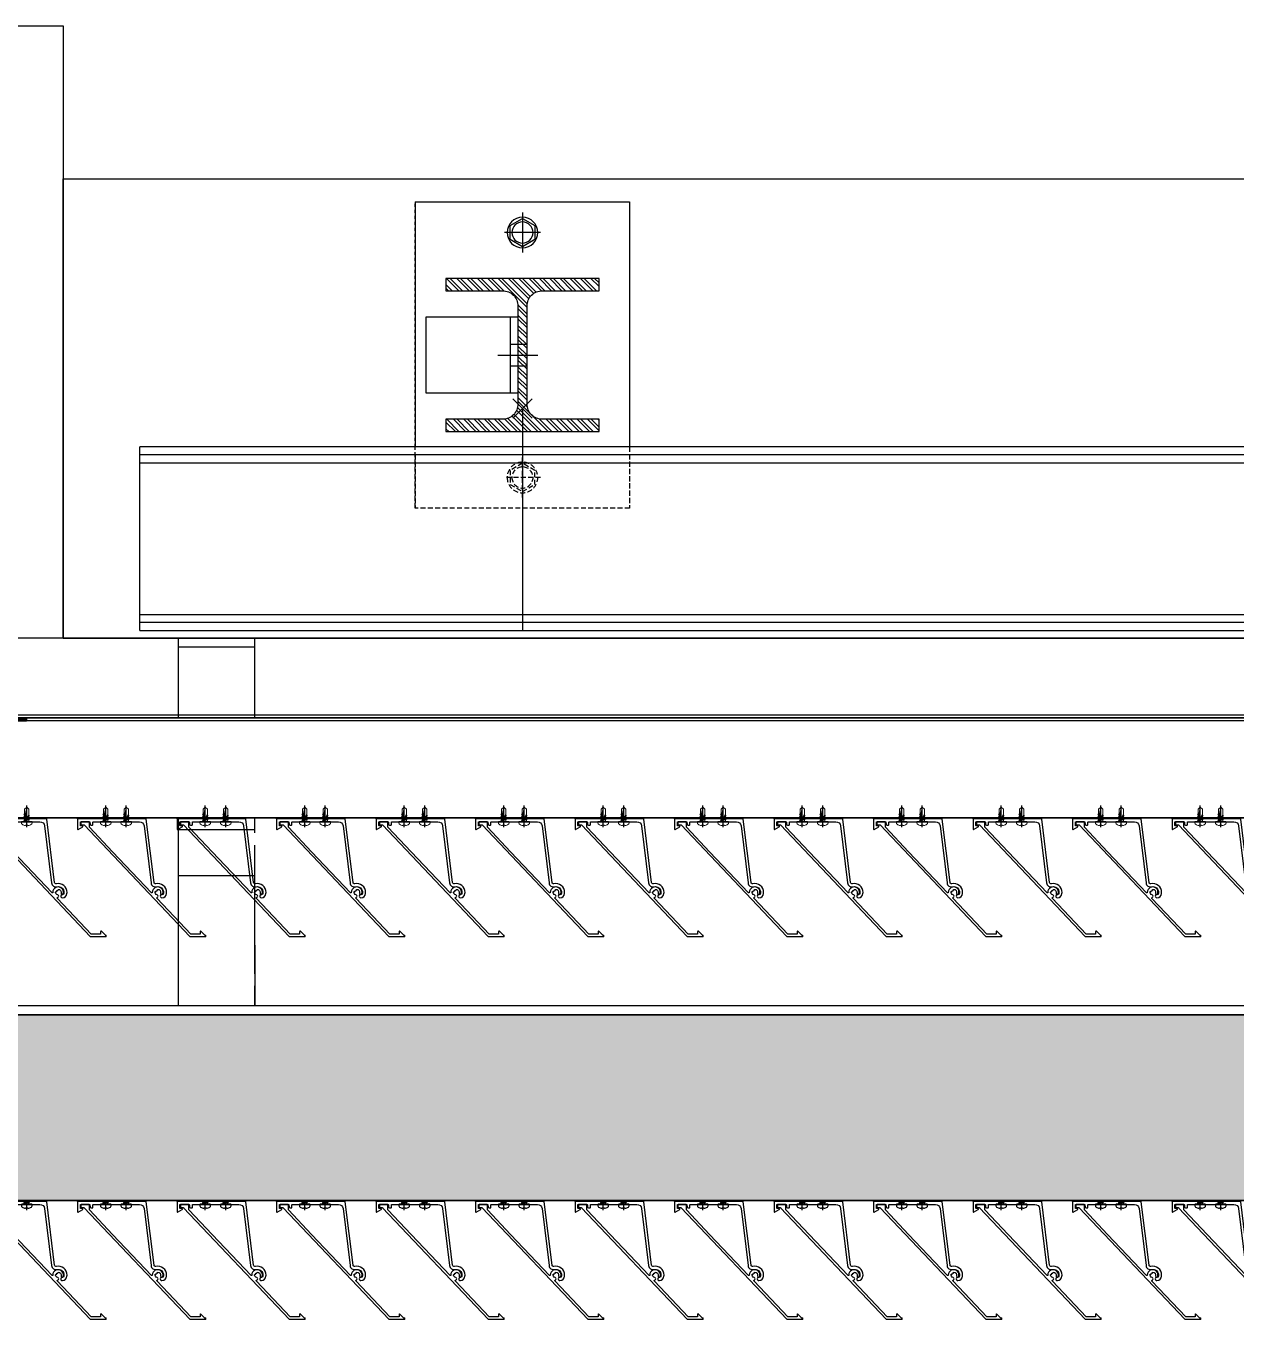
# Model space of a CAD drawing. Header units: millimetres. Extents: x 2519235 to 7246330, y 25937 to 201821.
# Drawn here: x 2729545 to 2730335, y 136217 to 137062 of the extents above; entities that cross this region are included whole.
import ezdxf
from ezdxf.xclip import XClip

# ---------------------------------------------------------------- set-up
doc = ezdxf.new("R2010")
doc.units = ezdxf.units.MM
doc.header["$XCLIPFRAME"] = 0
doc.set_wipeout_variables(frame=1)
for name, pattern in [('CENTER', [50.8, 31.75, -6.35, 6.35, -6.35]), ('DXK_LINE_DOT2', [3.9198, 1.9599, -1.9599]), ('HIDDEN2', [4.7625, 3.175, -1.5875])]:
    doc.linetypes.add(name, pattern=pattern)
for name, color, linetype in [('000 - EXISTING_CANOPY_MAIN_COLOR_1', 7, 'Continuous'), ('010 - ASPG_ACCESSORIES_MAIN_COLOR_1', 7, 'Continuous'), ('010 - ASPG_ACCESSORIES_MAIN_COLOR_251', 7, 'Continuous'), ('010 - ASPG_EXTR_DEF_SUB', 7, 'Continuous'), ('010 - ASPG_EXTR_MAIN_COLOR_2', 7, 'Continuous'), ('010 - ASPG_FLASHING_HATCH_', 7, 'Continuous'), ('010 - ASPG_FLASHING_MAIN_COLOR_2', 7, 'Continuous'), ('010 - ASPG_FLASHING_MAIN_COLOR_4', 7, 'Continuous'), ('010 - ASPG_FLASHING_WIPEOUT_', 7, 'Continuous'), ('010 - ASPG_FRAMING_CUT_COLOR_4', 7, 'Continuous'), ('010 - ASPG_FRAMING_HATCH_', 7, 'Continuous'), ('010 - ASPG_FRAMING_MAIN_COLOR_2', 7, 'Continuous'), ('010 - ASPG_FRAMING_SUB_COLOR_2', 7, 'Continuous'), ('010 - ASPG_FRAMING_WIPEOUT_', 7, 'Continuous'), ('_BOLT-M10', 7, 'Continuous'), ('_C-SC', 7, 'Continuous'), ('_Hatch', 7, 'Continuous'), ('_LOUVER-SB', 7, 'Continuous'), ('_RCW03', 7, 'Continuous'), ('BOLT & SCREW', 7, 'Continuous'), ('Center Line', 7, 'CENTER'), ('Xref-PLAN-106.940$0$_C400-250', 7, 'Continuous'), ('Xref-PLAN-106.940$0$_PP-Dim', 7, 'Continuous')]:
    doc.layers.add(name, color=color, linetype=linetype)
doc.layers.add('12-GRID', color=7, linetype='CENTER', lineweight=13)
doc.layers.add('SCREW', color=7, linetype='Continuous', lineweight=5)

# ---------------------------------------------------------------- blocks, each defined once
blk = doc.blocks.new('Xref-PLAN-106.940$0$_C400-250')
at = {"color": 7}
blk.add_lwpolyline([(125, 0), (125, -400), (-125, -400), (-125, 0)], close=True, dxfattribs=at)
at = {"layer": 'Defpoints', "color": 7}
for p, q in [((0, -144.1), (0, -255.9)), ((-55.9, -200), (55.9, -200))]:
    blk.add_line(p, q, dxfattribs=at)
blk = doc.blocks.new('Xref-PLAN-106.940')
at = {"layer": 'Xref-PLAN-106.940$0$_PP-Dim', "color": 7}
for p, q in [((130644.18, 10358.4), (136394.18, 10358.4)), ((130644.18, 10058.4), (136394.18, 10058.4))]:
    blk.add_line(p, q, dxfattribs=at)
at = {"layer": 'Xref-PLAN-106.940$0$_C400-250', "color": 7}
blk.add_blockref('Xref-PLAN-106.940$0$_C400-250', (130519.18, 10458.4), dxfattribs=at)
blk = doc.blocks.new('_C-SC')
at = {"layer": '_Hatch'}
h = blk.add_hatch(dxfattribs=at)
h.set_pattern_fill('STEEL', scale=1.5)
h.set_pattern_definition([(45, (-1941.0177, -2436.031), (-3.367596, 3.367596), []), (45, (-1941.0177, -2433.6497), (-3.367596, 3.367596), [])])
h.paths.add_polyline_path([(3, 67), (3, 3, 0.414214), (13, -7), (50, -7), (50, -15), (-50, -15), (-50, -7), (-13, -7, 0.414214), (-3, 3), (-3, 67, 0.414214), (-13, 77), (-50, 77), (-50, 85), (50, 85), (50, 77), (13, 77, 0.414214)])
at = {"color": 7, "linetype": 'Continuous'}
for p, q in [((70, 135), (-70, 135)), ((-70, 135), (-70, -25)), ((70, 135), (70, -25))]:
    blk.add_line(p, q, dxfattribs=at)
at = {"color": 7, "linetype": 'DXK_LINE_DOT2'}
for p, q in [((-70, 135), (-70, -25)), ((70, 135), (-70, 135)), ((70, -25), (70, 135))]:
    blk.add_line(p, q, dxfattribs=at)
at = {"color": 7, "linetype": 'HIDDEN2'}
for p, q in [((-70, -25), (-70, -65)), ((70, -65), (70, -25)), ((-70, -30.08), (-70, -65)), ((70, -30.08), (70, -65)), ((-70, -65), (70, -65)), ((-70, -65), (70, -65))]:
    blk.add_line(p, q, dxfattribs=at)
at = {"color": 7}
blk.add_lwpolyline([(-50, 85), (50, 85), (50, 77), (13, 77, 0.414214), (3, 67), (3, 3, 0.414214), (13, -7), (50, -7), (50, -15), (-50, -15), (-50, -7), (-13, -7, 0.414214), (-3, 3), (-3, 67, 0.414214), (-13, 77), (-50, 77)], format="xyb", close=True, dxfattribs=at)
for points in [[(63, 60), (3, 60), (3, 10), (63, 10)], [(63, 60), (8, 60), (8, 10), (63, 10)]]:
    blk.add_lwpolyline(points, close=True, dxfattribs=at)
at = {"layer": '_BOLT-M10', "color": 7}
for p, q in [((0, 128.05), (0, 101.95)), ((-11.69, 115), (11.69, 115)), ((16, 35), (-10, 35)), ((3, 42), (-3, 42)), ((8, 42), (3, 42)), ((3, 28), (-3, 28)), ((8, 28), (3, 28))]:
    blk.add_line(p, q, dxfattribs=at)
blk.add_lwpolyline([(-8, 110.38), (0, 105.76), (8, 110.38), (8, 119.62), (0, 124.24), (-8, 119.62)], close=True, dxfattribs=at)
for radius in [10, 6.93]:
    blk.add_circle((0, 115), radius, dxfattribs=at)
at = {"layer": 'Defpoints', "color": 7}
for p, q in [((6.35, -6.35), (-6.35, 6.35)), ((-6.35, -6.35), (6.35, 6.35))]:
    blk.add_line(p, q, dxfattribs=at)
at = {"layer": 'Defpoints', "color": 7, "linetype": 'HIDDEN2'}
for p, q in [((0, -58.05), (0, -31.95)), ((-11.69, -45), (11.69, -45))]:
    blk.add_line(p, q, dxfattribs=at)
blk.add_lwpolyline([(-8, -40.38), (0, -35.76), (8, -40.38), (8, -49.62), (0, -54.24), (-8, -49.62)], close=True, dxfattribs=at)
for radius in [10, 6.93]:
    blk.add_circle((0, -45), radius, dxfattribs=at)
blk = doc.blocks.new('*U416')
at = {"color": 7}
for p, q in [((5400, -25), (-250, -25)), ((-250, -144.93), (-250, -25)), ((-250, -30.08), (5400, -30.08)), ((-250, -35.39), (5400, -35.39)), ((-250, -134.54), (5400, -134.54)), ((-250, -139.62), (5400, -139.62)), ((-250, -144.93), (5400, -144.93))]:
    blk.add_line(p, q, dxfattribs=at)
at = {"layer": 'Defpoints', "color": 7}
for p, q in [((6.35, -6.35), (-6.35, 6.35)), ((-6.35, -6.35), (6.35, 6.35)), ((0, 0), (0, -144.93))]:
    blk.add_line(p, q, dxfattribs=at)
blk = doc.blocks.new('A$C53fc0519')
at = {"layer": '000 - EXISTING_CANOPY_MAIN_COLOR_1', "color": 7}
for p, q in [((13400, -13147.86), (13450, -13147.86)), ((13400, -13147.86), (13400, -13475)), ((13400, -13153.39), (13450, -13153.39)), ((13450, -13275), (13450, -13147.86)), ((13400, -13272.86), (13450, -13272.86)), ((13450, -13367), (13450, -13283)), ((13400, -13302.86), (13450, -13302.86)), ((13400, -13347.14), (13400, -13400)), ((13450, -13348.31), (13450, -13400)), ((13450, -13475), (13450, -13375)), ((13267.24, -13400), (13339.87, -13400)), ((13342.24, -13400), (13414.87, -13400)), ((13417.24, -13400), (13489.87, -13400)), ((13492.24, -13400), (13564.87, -13400)), ((13567.24, -13400), (13639.87, -13400)), ((13642.24, -13400), (13714.87, -13400)), ((13717.24, -13400), (13789.87, -13400)), ((13792.24, -13400), (13864.87, -13400)), ((13867.24, -13400), (13939.87, -13400)), ((13942.24, -13400), (14014.87, -13400)), ((14017.24, -13400), (14089.87, -13400)), ((13250, -13475), (14650, -13475))]:
    blk.add_line(p, q, dxfattribs=at)
blk = doc.blocks.new('A$C6d15e31b')
at = {"layer": '_RCW03', "color": 7}
blk.add_lwpolyline([(-4975.16, -12900), (774.84, -12900), (774.84, -13200), (-4975.16, -13200)], close=True, dxfattribs=at)
at = {"color": 7}
blk.add_blockref('Xref-PLAN-106.940', (-135619.34, -23258.4), dxfattribs=at)
at = {"layer": '000 - EXISTING_CANOPY_MAIN_COLOR_1', "color": 7}
blk.add_blockref('A$C53fc0519', (-18300, -52.14), dxfattribs=at)
at = {"layer": '_C-SC', "color": 7, "xscale": -1}
blk.add_blockref('_C-SC', (-4675.16, -13050), dxfattribs=at)
at = {"layer": '_LOUVER-SB', "color": 7}
blk.add_blockref('*U416', (-4675.16, -13050), dxfattribs=at)
blk = doc.blocks.new('*U2952')
at = {"layer": '12-GRID', "color": 7, "linetype": 'CENTER'}
for p, q in [((0, -6.2), (0, 2.2)), ((-4.2, -2), (4.2, -2))]:
    blk.add_line(p, q, dxfattribs=at)
at = {"layer": 'BOLT & SCREW', "color": 7}
for p, q in [((-0.55, -1.77), (-1.77, -1.56)), ((-0.55, -2.23), (-1.77, -2.44)), ((-0.46, -1.77), (-0.88, -1.56)), ((-0.46, -2.23), (-0.88, -2.44)), ((-0.23, -1.45), (-0.44, -0.23)), ((-0.23, -1.54), (-0.44, -1.12)), ((-0.23, -2.46), (-0.44, -2.88)), ((-0.23, -2.55), (-0.44, -3.77)), ((0.23, -1.45), (0.44, -0.23)), ((0.23, -1.54), (0.44, -1.12)), ((0.44, -2.88), (0.23, -2.46)), ((0.23, -2.55), (0.44, -3.77)), ((0.46, -1.77), (0.88, -1.56)), ((0.46, -2.23), (0.88, -2.44)), ((0.55, -1.77), (1.77, -1.56)), ((0.55, -2.23), (1.77, -2.44))]:
    blk.add_line(p, q, dxfattribs=at)
for points in [[(-1.77, -1.56), (-0.88, -1.56, 0.414214), (-0.44, -1.12), (-0.44, -0.23), (0.44, -0.23), (0.44, -1.12, 0.414214), (0.88, -1.56), (1.77, -1.56), (1.77, -2.44), (0.88, -2.44, 0.414214), (0.44, -2.88), (0.44, -3.77), (-0.44, -3.77), (-0.44, -2.88, 0.414214), (-0.88, -2.44), (-1.77, -2.44)], [(0.23, -2.46, -0.414214), (0.46, -2.23), (0.55, -2.23), (0.55, -1.77), (0.46, -1.77, -0.414214), (0.23, -1.54), (0.23, -1.45), (-0.23, -1.45), (-0.23, -1.54, -0.414214), (-0.46, -1.77), (-0.55, -1.77), (-0.55, -2.23), (-0.46, -2.23, -0.414214), (-0.23, -2.46), (-0.23, -2.55), (0.23, -2.55)]]:
    blk.add_lwpolyline(points, format="xyb", close=True, dxfattribs=at)
blk.add_circle((0, -2), 3.5, dxfattribs=at)
blk = doc.blocks.new('000_ASPG_TYP_FILES_20260218-010703_FRAME_EXTR_')
at = {"layer": '010 - ASPG_FRAMING_HATCH_'}
h = blk.add_hatch(dxfattribs=at)
h.set_pattern_fill('ANSI32', scale=0.1, angle=180)
edge = h.paths.add_edge_path()
edge.add_line((2, 16), (2, 2))
edge.add_line((2, 2), (39.7, 2))
edge.add_arc((39.7, 1.7), 0.3, 0, 90, ccw=False)
edge.add_line((40, 1.7), (40, 0.3))
edge.add_arc((39.7, 0.3), 0.3, -90, 0, ccw=False)
edge.add_line((39.7, 0), (0.3, 0))
edge.add_arc((0.3, 0.3), 0.3, 180, 270, ccw=False)
edge.add_line((0, 0.3), (0, 17.7))
edge.add_arc((0.3, 17.7), 0.3, 90, 180, ccw=False)
edge.add_line((0.3, 18), (22.56, 18))
edge.add_arc((22.56, 18.5), 0.5, 270, 380.20955)
edge.add_arc((26.17, 19.83), 3.35, 182.06379, 200.20955, ccw=False)
edge.add_arc((23.58, 19.74), 0.76, 2.06379, 182.06379, ccw=False)
edge.add_arc((26.17, 19.83), 1.83, 182.06379, 447.93621)
edge.add_arc((26.26, 22.42), 0.76, 87.93621, 267.93621, ccw=False)
edge.add_arc((26.17, 19.83), 3.35, 69.79045, 87.93621, ccw=False)
edge.add_arc((27.5, 23.44), 0.5, 249.79045, 360)
edge.add_line((28, 23.44), (28, 26.68))
edge.add_line((28, 26.68), (28.5, 27.18))
edge.add_line((28.5, 27.18), (28, 27.68))
edge.add_line((28, 27.68), (28, 38.62))
edge.add_line((28, 38.62), (28.5, 39.12))
edge.add_line((28.5, 39.12), (28, 39.62))
edge.add_line((28, 39.62), (28, 42.86))
edge.add_arc((27.5, 42.86), 0.5, 0, 110.20955)
edge.add_arc((26.17, 46.47), 3.35, 272.06379, 290.20955, ccw=False)
edge.add_arc((26.26, 43.88), 0.76, 92.06379, 272.06379, ccw=False)
edge.add_arc((26.17, 46.47), 1.83, 272.06379, 537.93621)
edge.add_arc((23.58, 46.56), 0.76, 177.93621, 357.93621, ccw=False)
edge.add_arc((26.17, 46.47), 3.35, 159.79045, 177.93621, ccw=False)
edge.add_arc((22.56, 47.8), 0.5, 339.79045, 450)
edge.add_line((22.56, 48.3), (0.3, 48.3))
edge.add_arc((0.3, 48.6), 0.3, 180, 270, ccw=False)
edge.add_line((0, 48.6), (0, 60))
edge.add_arc((0.3, 60), 0.3, 90, 180, ccw=False)
edge.add_line((0.3, 60.3), (5, 60.3))
edge.add_line((5, 60.3), (5, 65))
edge.add_arc((5.3, 65), 0.3, 90, 180, ccw=False)
edge.add_line((5.3, 65.3), (30, 65.3))
edge.add_line((30, 65.3), (30, 63.6))
edge.add_arc((29.7, 63.6), 0.3, -90, 0, ccw=False)
edge.add_line((29.7, 63.3), (7.3, 63.3))
edge.add_arc((7.3, 63), 0.3, 90, 180)
edge.add_line((7, 63), (7, 58.3))
edge.add_line((7, 58.3), (2.3, 58.3))
edge.add_arc((2.3, 58), 0.3, 90, 180)
edge.add_line((2, 58), (2, 50.6))
edge.add_arc((2.3, 50.6), 0.3, 180, 270)
edge.add_line((2.3, 50.3), (29.7, 50.3))
edge.add_arc((29.7, 50), 0.3, 0, 90, ccw=False)
edge.add_line((30, 50), (30, 26.68))
edge.add_line((30, 26.68), (30, 16.3))
edge.add_arc((29.7, 16.3), 0.3, -90, 0, ccw=False)
edge.add_line((29.7, 16), (2, 16))
at = {"layer": '010 - ASPG_FRAMING_CUT_COLOR_4', "color": 7}
blk.add_lwpolyline([(2, 16), (2, 2), (39.7, 2, -0.414214), (40, 1.7), (40, 0.3, -0.414214), (39.7, 0), (0.3, 0, -0.414214), (0, 0.3), (0, 17.7, -0.414214), (0.3, 18), (22.56, 18, 0.52173), (23.03, 18.67, -0.079342), (22.82, 19.71, -1), (24.34, 19.76, 2.296346), (26.24, 21.66, -1), (26.29, 23.18, -0.079342), (27.33, 22.97, 0.52173), (28, 23.44), (28, 26.68), (28.5, 27.18), (28, 27.68), (28, 38.62), (28.5, 39.12), (28, 39.62), (28, 42.86, 0.52173), (27.33, 43.33, -0.079342), (26.29, 43.12, -1), (26.24, 44.64, 2.296346), (24.34, 46.54, -1), (22.82, 46.59, -0.079342), (23.03, 47.63, 0.52173), (22.56, 48.3), (0.3, 48.3, -0.414214), (0, 48.6), (0, 60, -0.414214), (0.3, 60.3), (5, 60.3), (5, 65, -0.414214), (5.3, 65.3), (30, 65.3), (30, 63.6, -0.414214), (29.7, 63.3), (7.3, 63.3, 0.414214), (7, 63), (7, 58.3), (2.3, 58.3, 0.414214), (2, 58), (2, 50.6, 0.414214), (2.3, 50.3), (29.7, 50.3, -0.414214), (30, 50), (30, 26.68), (30, 16.3, -0.414214), (29.7, 16)], format="xyb", close=True, dxfattribs=at)
at = {"color": 7}
for p in [(26.17, 48.47), (26.17, 21.83)]:
    blk.add_blockref('*U2952', p, dxfattribs=at)
blk = doc.blocks.new('PZG35-9D5')
at = {"layer": 'Center Line', "color": 7}
blk.add_line((0, 3.73), (0, -10.53), dxfattribs=at)
at = {"layer": 'SCREW', "color": 7}
for p, q in [((-1.4, 0), (-1.4, -1.09)), ((1.4, 0), (1.4, -0.59)), ((-1.85, -1.4), (1.85, -0.9)), ((-1.85, -1.4), (-1.4, -1.09)), ((-1.85, -1.4), (-1.4, -1.71)), ((-1.85, -2.7), (1.85, -2.2)), ((-1.85, -2.7), (-1.4, -2.39)), ((-1.85, -2.7), (-1.4, -3.01)), ((-1.85, -4), (-1.4, -3.69)), ((-1.85, -4), (-0.99, -3.88)), ((-1.85, -4), (-1.4, -4.31)), ((-1.4, -1.09), (1.4, -0.59)), ((-1.4, -1.71), (1.4, -1.21)), ((-1.4, -1.71), (-1.4, -2.39)), ((-1.4, -2.39), (1.4, -1.89)), ((-1.4, -3.01), (1.4, -2.51)), ((-1.4, -3.01), (-1.4, -3.69)), ((-1.4, -3.69), (-0.84, -3.59)), ((-1.4, -4.31), (-1.18, -4.27)), ((-1.4, -4.31), (-1.4, -8.1)), ((0, -9.5), (-1.4, -8.1)), ((0, -9.5), (1.4, -8.1)), ((0.56, -3.34), (1.4, -3.19)), ((0.71, -3.65), (1.85, -3.5)), ((0.71, -3.93), (1.4, -3.81)), ((0.71, -4.61), (1.4, -4.49)), ((0.71, -4.95), (1.85, -4.8)), ((0.71, -5.23), (1.4, -5.11)), ((1.85, -0.9), (1.4, -0.59)), ((1.85, -0.9), (1.4, -1.21)), ((1.4, -1.21), (1.4, -1.89)), ((1.85, -2.2), (1.4, -1.89)), ((1.85, -2.2), (1.4, -2.51)), ((1.4, -2.51), (1.4, -3.19)), ((1.85, -3.5), (1.4, -3.19)), ((1.85, -3.5), (1.4, -3.81)), ((1.4, -3.81), (1.4, -4.49)), ((1.85, -4.8), (1.4, -4.49)), ((1.85, -4.8), (1.4, -5.11)), ((1.4, -5.11), (1.4, -8.1))]:
    blk.add_line(p, q, dxfattribs=at)
blk.add_lwpolyline([(0, -9.5), (0.71, -5.23), (0.71, -3.6, 0.417657), (0.41, -3.3, 0.108102), (-0.84, -3.59), (-1.4, -4.7)], format="xyb", dxfattribs=at)
blk = doc.blocks.new('*U2951')
at = {"layer": 'SCREW', "color": 7}
blk.add_lwpolyline([(3.03, 1.78, 0.09906), (0.8, 2.55), (0.8, 2.27), (-0.8, 2.27), (-0.8, 2.55, 0.09906), (-3.03, 1.78, 0.266588), (-3.5, 0.96), (-3.5, 0.2, 0.414214), (-3.3, 0), (3.3, 0, 0.414214), (3.5, 0.2), (3.5, 0.96, 0.266588)], format="xyb", close=True, dxfattribs=at)
blk.add_blockref('PZG35-9D5', (0, 0), dxfattribs=at)
blk = doc.blocks.new('*U2950')
at = {"color": 7}
blk.add_point((0, 0), dxfattribs=at)
at = {"layer": '010 - ASPG_ACCESSORIES_MAIN_COLOR_1', "color": 7}
blk.add_lwpolyline([(-39.7, -0.6, 0.414214), (-40, -0.9), (-40, -7.37, 0.57735), (-39.65, -7.57), (-36.64, -5.83, 0.767327), (-36.79, -5.3), (-37.9, -5.3, -0.414214), (-38.2, -5), (-38.2, -2.8, -0.414214), (-38, -2.6), (-32.18, -2.6, -0.388879), (-31.98, -2.78), (-31.85, -4.34, 0.388879), (-31.35, -4.8), (-30.3, -4.8, 0.414214), (-30, -4.5), (-30, -2.9, -0.414214), (-29.7, -2.6), (0.41, -2.6, -0.378969), (3.39, -5.24), (7.95, -42.52, 0.446593), (11.62, -45.08, -0.489802), (16.08, -48.68), (16.06, -49.36, -0.18248), (15.8, -50.02, -0.267949), (15.33, -50.17, 1.122115), (15.1, -52.34, 0.405004), (18.06, -49.4), (18.08, -48.72, 0.489805), (11.16, -43.13, -0.446597), (9.94, -42.28), (4.87, -0.85, 0.364176), (4.57, -0.6)], format="xyb", close=True, dxfattribs=at)
at = {"layer": '010 - ASPG_EXTR_DEF_SUB', "color": 7}
for p in [(-40, -0.5), (43.44, -76.9), (43.44, -77.5)]:
    blk.add_point(p, dxfattribs=at)
at = {"layer": '010 - ASPG_EXTR_MAIN_COLOR_2', "color": 7}
blk.add_lwpolyline([(11.37, -48.15), (11.47, -47.44), (12.18, -47.56), (12.29, -46.79, -0.535538), (14.19, -49.17, 0.991572), (15.66, -49.58, 1.157025), (8.79, -48.77, -0.688558), (8.27, -48.99), (-17.14, -22.17), (-32.34, -6.13), (-32.34, -2.9, 0.414312), (-32.64, -2.6), (-37.54, -2.6, 0.414116), (-37.84, -2.9), (-37.84, -4.3, 0.414214), (-37.54, -4.6), (-35.99, -4.6, -0.205895), (-35.77, -4.69), (33.23, -77.5), (43.14, -77.5, 0.668179), (43.36, -76.99), (40.52, -74.15, 0.668179), (40.01, -74.36), (40.01, -76), (33.87, -76), (11.86, -52.78, -0.558354), (12.08, -51.95, 0.766275), (12.04, -50.39, -0.438583), (10.71, -48.05)], format="xyb", close=True, dxfattribs=at)
at = {"layer": 'SCREW', "color": 7, "rotation": 180}
for p in [(-21.65, -2.5), (-8.24, -2.5)]:
    blk.add_blockref('*U2951', p, dxfattribs=at)
blk = doc.blocks.new('*U1112')
at = {"color": 7}
blk.add_wipeout([(1440, 4), (60, 4), (60, 69.3), (1440, 69.3)], dxfattribs=at).dxf.layer = '010 - ASPG_FRAMING_WIPEOUT_'
at = {"layer": '010 - ASPG_FRAMING_MAIN_COLOR_2', "color": 7}
blk.add_lwpolyline([(1410, 69.3), (90, 69.3), (90, 6), (1410, 6)], close=True, dxfattribs=at)
at = {"layer": '010 - ASPG_FRAMING_SUB_COLOR_2', "color": 7}
for points in [[(1440, 4), (60, 4), (60, 69.3), (1440, 69.3)], [(60, 2), (60, 4), (1440, 4), (1440, 2)]]:
    blk.add_lwpolyline(points, close=True, dxfattribs=at)
at = {"color": 7, "rotation": 180}
for p in [(611.77, 69.3), (676.77, 69.3), (741.77, 69.3), (806.77, 69.3), (871.77, 69.3), (936.77, 69.3), (1001.77, 69.3), (1066.77, 69.3), (1131.77, 69.3), (1196.77, 69.3), (1261.77, 69.3), (1326.77, 69.3), (1391.77, 69.3)]:
    blk.add_blockref('*U2950', p, dxfattribs=at)
at = {"color": 7, "xscale": -1}
blk.add_blockref('000_ASPG_TYP_FILES_20260218-010703_FRAME_EXTR_', (1440, 4), dxfattribs=at)
blk = doc.blocks.new('W-1-PP17-ENT1_REV02_20260416-153151_PP17_ENT1_ASPG_MAIN_UPPL')
at = {"color": 7, "rotation": 179.9999999999999}
blk.add_blockref('*U1112', (-3599, -13248), dxfattribs=at)
blk = doc.blocks.new('*U3458')
at = {"layer": '010 - ASPG_ACCESSORIES_MAIN_COLOR_251', "color": 7, "linetype": 'CENTER'}
for p, q in [((0, -6.2), (0, 2.2)), ((-4.2, -2), (4.2, -2))]:
    blk.add_line(p, q, dxfattribs=at)
at = {"layer": '010 - ASPG_ACCESSORIES_MAIN_COLOR_251', "color": 7}
for p, q in [((-0.55, -1.77), (-1.77, -1.56)), ((-0.55, -2.23), (-1.77, -2.44)), ((-0.46, -1.77), (-0.88, -1.56)), ((-0.46, -2.23), (-0.88, -2.44)), ((-0.23, -1.45), (-0.44, -0.23)), ((-0.23, -1.54), (-0.44, -1.12)), ((-0.23, -2.46), (-0.44, -2.88)), ((-0.23, -2.55), (-0.44, -3.77)), ((0.23, -1.45), (0.44, -0.23)), ((0.23, -1.54), (0.44, -1.12)), ((0.44, -2.88), (0.23, -2.46)), ((0.23, -2.55), (0.44, -3.77)), ((0.46, -1.77), (0.88, -1.56)), ((0.46, -2.23), (0.88, -2.44)), ((0.55, -1.77), (1.77, -1.56)), ((0.55, -2.23), (1.77, -2.44))]:
    blk.add_line(p, q, dxfattribs=at)
for points in [[(-1.77, -1.56), (-0.88, -1.56, 0.414214), (-0.44, -1.12), (-0.44, -0.23), (0.44, -0.23), (0.44, -1.12, 0.414214), (0.88, -1.56), (1.77, -1.56), (1.77, -2.44), (0.88, -2.44, 0.414214), (0.44, -2.88), (0.44, -3.77), (-0.44, -3.77), (-0.44, -2.88, 0.414214), (-0.88, -2.44), (-1.77, -2.44)], [(0.23, -2.46, -0.414214), (0.46, -2.23), (0.55, -2.23), (0.55, -1.77), (0.46, -1.77, -0.414214), (0.23, -1.54), (0.23, -1.45), (-0.23, -1.45), (-0.23, -1.54, -0.414214), (-0.46, -1.77), (-0.55, -1.77), (-0.55, -2.23), (-0.46, -2.23, -0.414214), (-0.23, -2.46), (-0.23, -2.55), (0.23, -2.55)]]:
    blk.add_lwpolyline(points, format="xyb", close=True, dxfattribs=at)
blk.add_circle((0, -2), 3.5, dxfattribs=at)
blk = doc.blocks.new('000_ASPG_TYP_FILES_20260218-010703_FRAME_EXTR_SUB')
at = {"layer": '010 - ASPG_ACCESSORIES_MAIN_COLOR_251'}
h = blk.add_hatch(dxfattribs=at)
h.set_pattern_fill('ANSI32', scale=0.1, angle=180)
edge = h.paths.add_edge_path()
edge.add_line((2, 16), (2, 2))
edge.add_line((2, 2), (39.7, 2))
edge.add_arc((39.7, 1.7), 0.3, 0, 90, ccw=False)
edge.add_line((40, 1.7), (40, 0.3))
edge.add_arc((39.7, 0.3), 0.3, -90, 0, ccw=False)
edge.add_line((39.7, 0), (0.3, 0))
edge.add_arc((0.3, 0.3), 0.3, 180, 270, ccw=False)
edge.add_line((0, 0.3), (0, 17.7))
edge.add_arc((0.3, 17.7), 0.3, 90, 180, ccw=False)
edge.add_line((0.3, 18), (22.56, 18))
edge.add_arc((22.56, 18.5), 0.5, 270, 380.20955)
edge.add_arc((26.17, 19.83), 3.35, 182.06379, 200.20955, ccw=False)
edge.add_arc((23.58, 19.74), 0.76, 2.06379, 182.06379, ccw=False)
edge.add_arc((26.17, 19.83), 1.83, 182.06379, 447.93621)
edge.add_arc((26.26, 22.42), 0.76, 87.93621, 267.93621, ccw=False)
edge.add_arc((26.17, 19.83), 3.35, 69.79045, 87.93621, ccw=False)
edge.add_arc((27.5, 23.44), 0.5, 249.79045, 360)
edge.add_line((28, 23.44), (28, 26.68))
edge.add_line((28, 26.68), (28.5, 27.18))
edge.add_line((28.5, 27.18), (28, 27.68))
edge.add_line((28, 27.68), (28, 38.62))
edge.add_line((28, 38.62), (28.5, 39.12))
edge.add_line((28.5, 39.12), (28, 39.62))
edge.add_line((28, 39.62), (28, 42.86))
edge.add_arc((27.5, 42.86), 0.5, 0, 110.20955)
edge.add_arc((26.17, 46.47), 3.35, 272.06379, 290.20955, ccw=False)
edge.add_arc((26.26, 43.88), 0.76, 92.06379, 272.06379, ccw=False)
edge.add_arc((26.17, 46.47), 1.83, 272.06379, 537.93621)
edge.add_arc((23.58, 46.56), 0.76, 177.93621, 357.93621, ccw=False)
edge.add_arc((26.17, 46.47), 3.35, 159.79045, 177.93621, ccw=False)
edge.add_arc((22.56, 47.8), 0.5, 339.79045, 450)
edge.add_line((22.56, 48.3), (0.3, 48.3))
edge.add_arc((0.3, 48.6), 0.3, 180, 270, ccw=False)
edge.add_line((0, 48.6), (0, 60))
edge.add_arc((0.3, 60), 0.3, 90, 180, ccw=False)
edge.add_line((0.3, 60.3), (5, 60.3))
edge.add_line((5, 60.3), (5, 65))
edge.add_arc((5.3, 65), 0.3, 90, 180, ccw=False)
edge.add_line((5.3, 65.3), (30, 65.3))
edge.add_line((30, 65.3), (30, 63.6))
edge.add_arc((29.7, 63.6), 0.3, -90, 0, ccw=False)
edge.add_line((29.7, 63.3), (7.3, 63.3))
edge.add_arc((7.3, 63), 0.3, 90, 180)
edge.add_line((7, 63), (7, 58.3))
edge.add_line((7, 58.3), (2.3, 58.3))
edge.add_arc((2.3, 58), 0.3, 90, 180)
edge.add_line((2, 58), (2, 50.6))
edge.add_arc((2.3, 50.6), 0.3, 180, 270)
edge.add_line((2.3, 50.3), (29.7, 50.3))
edge.add_arc((29.7, 50), 0.3, 0, 90, ccw=False)
edge.add_line((30, 50), (30, 26.68))
edge.add_line((30, 26.68), (30, 16.3))
edge.add_arc((29.7, 16.3), 0.3, -90, 0, ccw=False)
edge.add_line((29.7, 16), (2, 16))
at = {"layer": '010 - ASPG_ACCESSORIES_MAIN_COLOR_251', "color": 7}
blk.add_lwpolyline([(2, 16), (2, 2), (39.7, 2, -0.414214), (40, 1.7), (40, 0.3, -0.414214), (39.7, 0), (0.3, 0, -0.414214), (0, 0.3), (0, 17.7, -0.414214), (0.3, 18), (22.56, 18, 0.52173), (23.03, 18.67, -0.079342), (22.82, 19.71, -1), (24.34, 19.76, 2.296346), (26.24, 21.66, -1), (26.29, 23.18, -0.079342), (27.33, 22.97, 0.52173), (28, 23.44), (28, 26.68), (28.5, 27.18), (28, 27.68), (28, 38.62), (28.5, 39.12), (28, 39.62), (28, 42.86, 0.52173), (27.33, 43.33, -0.079342), (26.29, 43.12, -1), (26.24, 44.64, 2.296346), (24.34, 46.54, -1), (22.82, 46.59, -0.079342), (23.03, 47.63, 0.52173), (22.56, 48.3), (0.3, 48.3, -0.414214), (0, 48.6), (0, 60, -0.414214), (0.3, 60.3), (5, 60.3), (5, 65, -0.414214), (5.3, 65.3), (30, 65.3), (30, 63.6, -0.414214), (29.7, 63.3), (7.3, 63.3, 0.414214), (7, 63), (7, 58.3), (2.3, 58.3, 0.414214), (2, 58), (2, 50.6, 0.414214), (2.3, 50.3), (29.7, 50.3, -0.414214), (30, 50), (30, 26.68), (30, 16.3, -0.414214), (29.7, 16)], format="xyb", close=True, dxfattribs=at)
at = {"color": 7}
for p in [(26.17, 48.47), (26.17, 21.83)]:
    blk.add_blockref('*U3458', p, dxfattribs=at)
blk = doc.blocks.new('PZG35-9D5SUB')
at = {"layer": '010 - ASPG_ACCESSORIES_MAIN_COLOR_251', "color": 7}
for p, q in [((-1.4, 0), (-1.4, -1.09)), ((0, 3.73), (0, -10.53)), ((1.4, 0), (1.4, -0.59)), ((-1.85, -1.4), (1.85, -0.9)), ((-1.85, -1.4), (-1.4, -1.09)), ((-1.85, -1.4), (-1.4, -1.71)), ((-1.85, -2.7), (1.85, -2.2)), ((-1.85, -2.7), (-1.4, -2.39)), ((-1.85, -2.7), (-1.4, -3.01)), ((-1.85, -4), (-1.4, -3.69)), ((-1.85, -4), (-0.99, -3.88)), ((-1.85, -4), (-1.4, -4.31)), ((-1.4, -1.09), (1.4, -0.59)), ((-1.4, -1.71), (1.4, -1.21)), ((-1.4, -1.71), (-1.4, -2.39)), ((-1.4, -2.39), (1.4, -1.89)), ((-1.4, -3.01), (1.4, -2.51)), ((-1.4, -3.01), (-1.4, -3.69)), ((-1.4, -3.69), (-0.84, -3.59)), ((-1.4, -4.31), (-1.18, -4.27)), ((-1.4, -4.31), (-1.4, -8.1)), ((0, -9.5), (-1.4, -8.1)), ((0, -9.5), (1.4, -8.1)), ((0.56, -3.34), (1.4, -3.19)), ((0.71, -3.65), (1.85, -3.5)), ((0.71, -3.93), (1.4, -3.81)), ((0.71, -4.61), (1.4, -4.49)), ((0.71, -4.95), (1.85, -4.8)), ((0.71, -5.23), (1.4, -5.11)), ((1.85, -0.9), (1.4, -0.59)), ((1.85, -0.9), (1.4, -1.21)), ((1.4, -1.21), (1.4, -1.89)), ((1.85, -2.2), (1.4, -1.89)), ((1.85, -2.2), (1.4, -2.51)), ((1.4, -2.51), (1.4, -3.19)), ((1.85, -3.5), (1.4, -3.19)), ((1.85, -3.5), (1.4, -3.81)), ((1.4, -3.81), (1.4, -4.49)), ((1.85, -4.8), (1.4, -4.49)), ((1.85, -4.8), (1.4, -5.11)), ((1.4, -5.11), (1.4, -8.1))]:
    blk.add_line(p, q, dxfattribs=at)
blk.add_lwpolyline([(0, -9.5), (0.71, -5.23), (0.71, -3.6, 0.417657), (0.41, -3.3, 0.108102), (-0.84, -3.59), (-1.4, -4.7)], format="xyb", dxfattribs=at)
blk = doc.blocks.new('*U3457')
at = {"layer": '010 - ASPG_ACCESSORIES_MAIN_COLOR_251', "color": 7}
blk.add_lwpolyline([(3.03, 1.78, 0.09906), (0.8, 2.55), (0.8, 2.27), (-0.8, 2.27), (-0.8, 2.55, 0.09906), (-3.03, 1.78, 0.266588), (-3.5, 0.96), (-3.5, 0.2, 0.414214), (-3.3, 0), (3.3, 0, 0.414214), (3.5, 0.2), (3.5, 0.96, 0.266588)], format="xyb", close=True, dxfattribs=at)
at = {"layer": 'SCREW', "color": 7}
blk.add_blockref('PZG35-9D5SUB', (0, 0), dxfattribs=at)
blk = doc.blocks.new('*U3456')
at = {"color": 7}
blk.add_point((0, 0), dxfattribs=at)
at = {"layer": '010 - ASPG_ACCESSORIES_MAIN_COLOR_251', "color": 7}
for points in [[(-39.7, -0.6, 0.414214), (-40, -0.9), (-40, -7.37, 0.57735), (-39.65, -7.57), (-36.64, -5.83, 0.767327), (-36.79, -5.3), (-37.9, -5.3, -0.414214), (-38.2, -5), (-38.2, -2.8, -0.414214), (-38, -2.6), (-32.18, -2.6, -0.388879), (-31.98, -2.78), (-31.85, -4.34, 0.388879), (-31.35, -4.8), (-30.3, -4.8, 0.414214), (-30, -4.5), (-30, -2.9, -0.414214), (-29.7, -2.6), (0.41, -2.6, -0.378969), (3.39, -5.24), (7.95, -42.52, 0.446593), (11.62, -45.08, -0.489802), (16.08, -48.68), (16.06, -49.36, -0.18248), (15.8, -50.02, -0.267949), (15.33, -50.17, 1.122115), (15.1, -52.34, 0.405004), (18.06, -49.4), (18.08, -48.72, 0.489805), (11.16, -43.13, -0.446597), (9.94, -42.28), (4.87, -0.85, 0.364176), (4.57, -0.6)], [(11.37, -48.15), (11.47, -47.44), (12.18, -47.56), (12.29, -46.79, -0.535538), (14.19, -49.17, 0.991572), (15.66, -49.58, 1.157025), (8.79, -48.77, -0.688558), (8.27, -48.99), (-17.14, -22.17), (-32.34, -6.13), (-32.34, -2.9, 0.414312), (-32.64, -2.6), (-37.54, -2.6, 0.414116), (-37.84, -2.9), (-37.84, -4.3, 0.414214), (-37.54, -4.6), (-35.99, -4.6, -0.205895), (-35.77, -4.69), (33.23, -77.5), (43.14, -77.5, 0.668179), (43.36, -76.99), (40.52, -74.15, 0.668179), (40.01, -74.36), (40.01, -76), (33.87, -76), (11.86, -52.78, -0.558354), (12.08, -51.95, 0.766275), (12.04, -50.39, -0.438583), (10.71, -48.05)]]:
    blk.add_lwpolyline(points, format="xyb", close=True, dxfattribs=at)
at = {"layer": '010 - ASPG_EXTR_DEF_SUB', "color": 7}
for p in [(-40, -0.5), (43.44, -76.9), (43.44, -77.5)]:
    blk.add_point(p, dxfattribs=at)
at = {"layer": 'SCREW', "color": 7, "rotation": 180}
for p in [(-21.65, -2.5), (-8.24, -2.5)]:
    blk.add_blockref('*U3457', p, dxfattribs=at)
blk = doc.blocks.new('*U3453')
at = {"color": 7}
blk.add_wipeout([(1440, 4), (60, 4), (60, 69.3), (1440, 69.3)], dxfattribs=at).dxf.layer = '010 - ASPG_FRAMING_WIPEOUT_'
at = {"layer": '010 - ASPG_ACCESSORIES_MAIN_COLOR_251', "color": 7}
for points in [[(1440, 4), (60, 4), (60, 69.3), (1440, 69.3)], [(1410, 69.3), (90, 69.3), (90, 6), (1410, 6)], [(60, 2), (60, 4), (1440, 4), (1440, 2)]]:
    blk.add_lwpolyline(points, close=True, dxfattribs=at)
at = {"color": 7, "rotation": 180}
for p in [(611.77, 69.3), (676.77, 69.3), (741.77, 69.3), (806.77, 69.3), (871.77, 69.3), (936.77, 69.3), (1001.77, 69.3), (1066.77, 69.3), (1131.77, 69.3), (1196.77, 69.3), (1261.77, 69.3), (1326.77, 69.3), (1391.77, 69.3)]:
    blk.add_blockref('*U3456', p, dxfattribs=at)
at = {"color": 7, "xscale": -1}
blk.add_blockref('000_ASPG_TYP_FILES_20260218-010703_FRAME_EXTR_SUB', (1440, 4), dxfattribs=at)
blk = doc.blocks.new('W-1-PP17-ENT1_REV02_20260416-153151_PP17_ENT1_ASPG_MAIN_LOPLSUB')
at = {"color": 7, "rotation": 179.9999999999999}
blk.add_blockref('*U3453', (-3599, -13498), dxfattribs=at)
blk = doc.blocks.new('*U3461')
at = {"color": 7}
blk.add_wipeout([(0, -52), (3000, -52), (3000, -58), (0, -58)], dxfattribs=at).dxf.layer = '010 - ASPG_FLASHING_WIPEOUT_'
at = {"layer": '010 - ASPG_FLASHING_HATCH_'}
h = blk.add_hatch(dxfattribs=at)
h.set_pattern_fill('DOTS', scale=0.5)
h.set_pattern_definition([(0, (0, 0), (19.84375, 39.6875), [0, -39.6875])])
h.paths.add_polyline_path([(0, -52), (3000, -52), (3000, -58), (0, -58)])
at = {"layer": '010 - ASPG_FLASHING_MAIN_COLOR_2', "color": 7}
blk.add_lwpolyline([(0, -52), (3000, -52), (3000, -58), (0, -58)], close=True, dxfattribs=at)
at = {"color": 7}
blk.add_wipeout([(0, 69.3), (3000, 69.3), (3000, -52), (0, -52)], dxfattribs=at).dxf.layer = '010 - ASPG_FLASHING_WIPEOUT_'
at = {"layer": '010 - ASPG_FLASHING_HATCH_'}
h = blk.add_hatch(dxfattribs=at)
h.set_pattern_fill('DOTS', scale=0.1)
h.set_pattern_definition([(0, (0, 0), (3.96875, 7.9375), [0, -7.9375])])
h.paths.add_polyline_path([(0, 69.3), (3000, 69.3), (3000, -52), (0, -52)])
at = {"layer": '010 - ASPG_FLASHING_MAIN_COLOR_4', "color": 7}
blk.add_lwpolyline([(0, 69.3), (3000, 69.3), (3000, -52), (0, -52)], close=True, dxfattribs=at)
blk = doc.blocks.new('W-1-PP17-ENT1_REV04_20260821-163228มนตร์เพลงราคาบาว')
at = {"color": 7, "rotation": 180}
blk.add_blockref('*U3461', (-2099, -13498), dxfattribs=at)

msp = doc.modelspace()

# ---------------------------------------------------------------- block references
at = {"layer": '010 - ASPG_ACCESSORIES_MAIN_COLOR_251', "color": 7}
ref = msp.add_blockref('W-1-PP17-ENT1_REV02_20260416-153151_PP17_ENT1_ASPG_MAIN_LOPLSUB', (2734544.161, 149862.194), dxfattribs=at)
XClip(ref).set_block_clipping_path([(-8153.1819314193, -13647.8428663971), (10088.6582331769, -13200)])

# ---------------------------------------------------------------- next in the draw order: block references
at = {"color": 7}
msp.add_blockref('A$C6d15e31b', (2734544.161, 149862.194), dxfattribs=at)

# ---------------------------------------------------------------- next in the draw order: block references
msp.add_blockref('W-1-PP17-ENT1_REV04_20260821-163228มนตร์เพลงราคาบาว', (2734544.161, 149862.194), dxfattribs=at)

# ---------------------------------------------------------------- next in the draw order: block references
msp.add_blockref('W-1-PP17-ENT1_REV02_20260416-153151_PP17_ENT1_ASPG_MAIN_UPPL', (2734544.161, 149862.194), dxfattribs=at)

doc.saveas('drawing.dxf')
